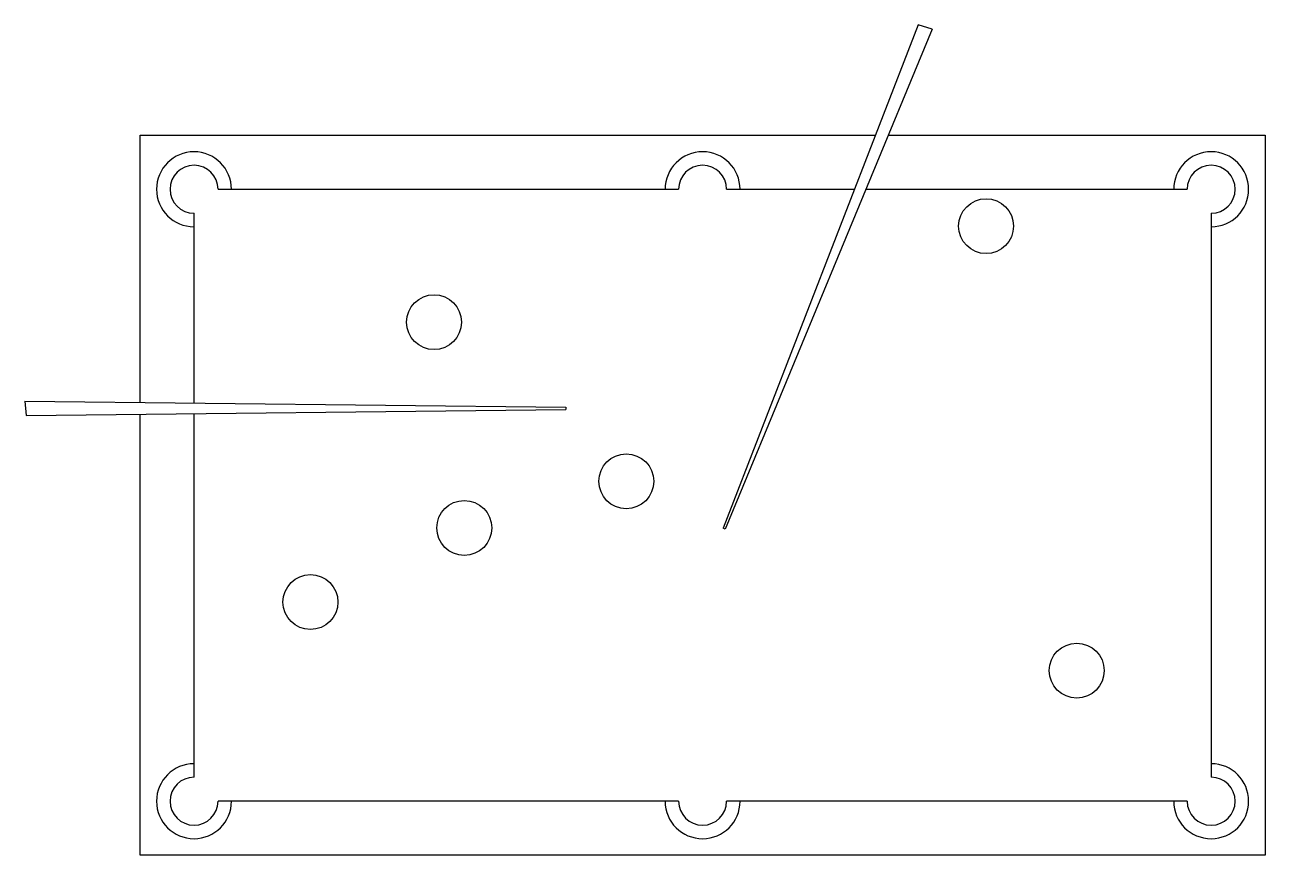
# Model space of a CAD drawing. Header units: millimetres. Extents: x 1431.27 to 1434.02, y 1341.81 to 1343.65.
import ezdxf

# ---------------------------------------------------------------- set-up
doc = ezdxf.new("R2010")
doc.units = ezdxf.units.MM
doc.header["$LTSCALE"] = 10
doc.layers.add('Mesas_de_Jogos', color=2, linetype='Continuous')

msp = doc.modelspace()

# ---------------------------------------------------------------- linework, layer by layer
at = {"layer": 'Mesas_de_Jogos'}
for p, q in [((1433.2509, 1343.6539), (1432.8179, 1342.5351)), ((1433.2821, 1343.6442), (1432.8225, 1342.5332)), ((1433.2821, 1343.6442), (1433.2509, 1343.6539)), ((1431.5222, 1343.4083), (1433.1558, 1343.4083)), ((1431.5222, 1342.8148), (1431.5222, 1343.4083)), ((1433.1845, 1343.4083), (1434.0222, 1343.4083)), ((1434.0222, 1343.4083), (1434.0222, 1341.8083)), ((1431.6955, 1343.2883), (1432.7189, 1343.2883)), ((1432.8255, 1343.2883), (1433.1094, 1343.2883)), ((1433.1348, 1343.2883), (1433.8489, 1343.2883)), ((1431.6422, 1342.8134), (1431.6422, 1343.235)), ((1433.9022, 1343.235), (1433.9022, 1341.9816)), ((1431.2662, 1342.8177), (1431.2689, 1342.7852)), ((1431.2662, 1342.8177), (1432.4684, 1342.8039)), ((1432.4684, 1342.8039), (1432.4684, 1342.799)), ((1431.2689, 1342.7852), (1432.4684, 1342.799)), ((1431.5222, 1341.8083), (1431.5222, 1342.7881)), ((1431.6422, 1341.9816), (1431.6422, 1342.7895)), ((1432.8225, 1342.5332), (1432.8179, 1342.5351)), ((1432.7189, 1341.9283), (1431.6955, 1341.9283)), ((1433.8489, 1341.9283), (1432.8255, 1341.9283)), ((1434.0222, 1341.8083), (1431.5222, 1341.8083))]:
    msp.add_line(p, q, dxfattribs=at)
for centre in [(1433.4021, 1343.2064), (1432.1755, 1342.993), (1432.6027, 1342.6393), (1432.2427, 1342.5356), (1431.9009, 1342.3709), (1433.6035, 1342.2185)]:
    msp.add_circle(centre, 0.061, dxfattribs=at)
for centre, radius, start, end in [((1431.6422, 1343.2883), 0.0833, 0, 270), ((1432.7722, 1343.2883), 0.0833, 0, 180), ((1433.9022, 1343.2883), 0.0833, 270, 180), ((1431.6422, 1343.2883), 0.0533, 0, 270), ((1432.7722, 1343.2883), 0.0533, 0, 180), ((1433.9022, 1343.2883), 0.0533, 270, 180), ((1431.6422, 1341.9283), 0.0833, 90, 0), ((1433.9022, 1341.9283), 0.0833, 180, 90), ((1431.6422, 1341.9283), 0.0533, 90, 0), ((1433.9022, 1341.9283), 0.0533, 180, 90), ((1432.7722, 1341.9283), 0.0833, 180, 0), ((1432.7722, 1341.9283), 0.0533, 180, 0)]:
    msp.add_arc(centre, radius, start, end, dxfattribs=at)

doc.saveas('drawing.dxf')
